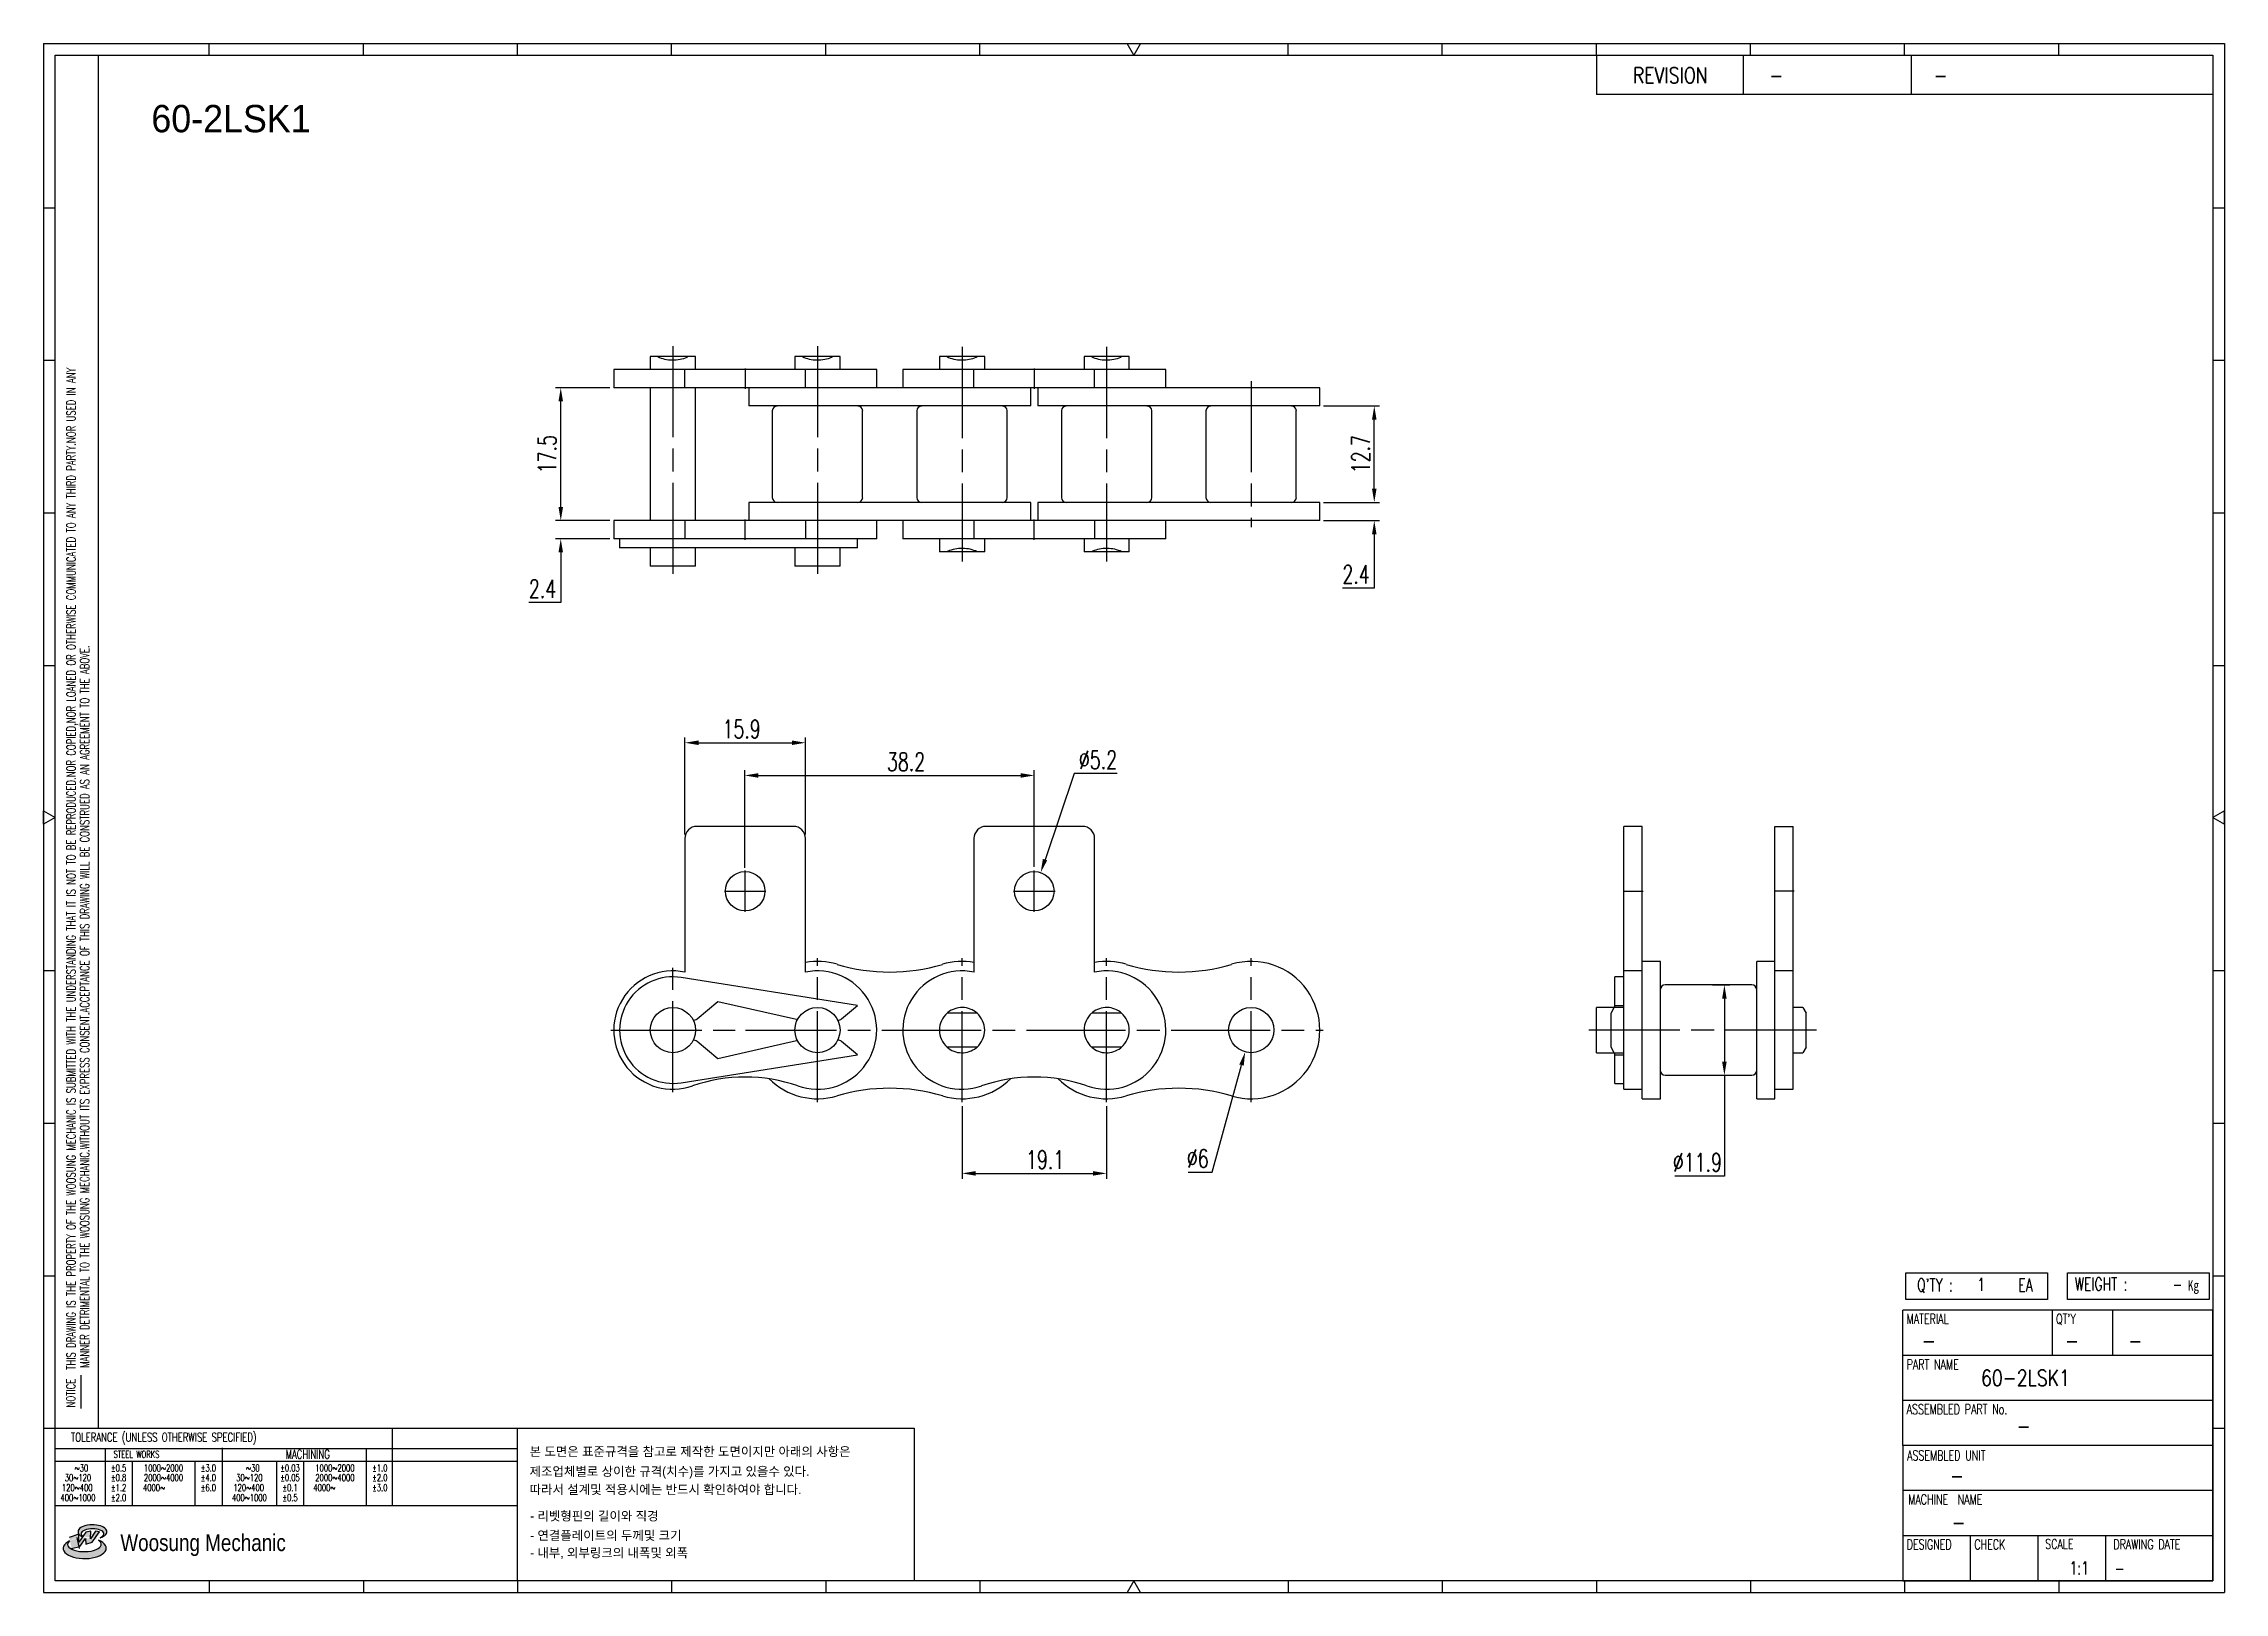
# Model space of a CAD drawing. Header units: millimetres. Extents: x 849 to 1136, y 59 to 263.
import ezdxf
from ezdxf.enums import TextEntityAlignment as Align

# ---------------------------------------------------------------- set-up
doc = ezdxf.new("R2010")
doc.units = ezdxf.units.MM
doc.linetypes.add('AM_ISO08W050', pattern=[18, 12, -1.5, 3, -1.5])
doc.layers.get('Defpoints').update_dxf_attribs({"color": 80})
doc.layers.add('CL1', color=140, linetype='AM_ISO08W050', lineweight=25)
for name, color, linetype in [('S-DIM', 7, 'Continuous'), ('TITLE', 7, 'Continuous'), ('도면레이아웃', 7, 'Continuous')]:
    doc.layers.add(name, color=color, linetype=linetype)
doc.styles.add('HAN', font='ROMANS.shx', dxfattribs={"width": 0.7, "bigfont": 'whgtxt.shx'})
doc.styles.add('HKD_ST2', font='romans.shx', dxfattribs={"width": 0.7, "height": 4, "bigfont": '@extfont2.shx'})
doc.styles.add('HSG', font='SIMPLEX.shx', dxfattribs={"width": 0.7, "bigfont": 'HSG.shx'})
doc.styles.add('MtXpl_', font='Gulim.ttf')
doc.styles.add('SLDTEXTSTYLE4', font='arial.ttf', dxfattribs={"width": 0.8})
doc.dimstyles.new('AP1', dxfattribs={"dimtxt": 2.4, "dimasz": 1.8, "dimexe": 0.7, "dimexo": 0.5, "dimgap": 0.6, "dimtad": 1, "dimtoh": 1, "dimdec": 1, "dimrnd": 0.01, "dimzin": 9, "dimdsep": 46, "dimtxsty": 'HSG', "dimcen": 0, "dimclrd": 251, "dimclre": 251, "dimclrt": 60, "dimazin": 2, "dimtp": 1, "dimtm": 1, "dimtfac": 0.5, "dimtdec": 1, "dimtofl": 0, "dimtmove": 0, "dimatfit": 3, "dimfxl": 0, "dimtvp": 1, "dimtolj": 2, "dimlwd": -1, "dimlwe": -1, "dimarcsym": 0})

# ---------------------------------------------------------------- blocks, each defined once
blk = doc.blocks.new('MAST')
at = {"layer": '도면레이아웃'}
h = blk.add_hatch(color=10, dxfattribs=at)
h.paths.add_polyline_path([(1.544, 35.177), (1.554, 34.966), (1.779, 35.034), (2.054, 35.422), (1.908, 35.446), (1.728, 35.167), (1.741, 35.439), (1.547, 35.405), (1.292, 35.041), (1.295, 35.33), (0.943, 35.208), (1.03, 34.8), (1.336, 34.885)])
edge = h.paths.add_edge_path()
edge.add_ellipse((1.795, 35.421), major_axis=(-0.53, 0), ratio=0.487785, start_angle=122.36065, end_angle=403.39574)
edge.add_line((1.411, 35.244), (1.419, 35.261))
edge.add_ellipse((1.798, 35.344), major_axis=(-0.423, 0), ratio=0.444396, start_angle=131.58977, end_angle=386.19408, ccw=False)
edge = h.paths.add_edge_path()
edge.add_ellipse((1.512, 34.815), major_axis=(-0.793, 0), ratio=0.480113, start_angle=314.67633, end_angle=590.85213)
edge.add_ellipse((1.501, 34.958), major_axis=(-0.62, 0), ratio=0.43311, start_angle=331.7024, end_angle=574.42495, ccw=False)
at = {"color": 140}
for p, q in [((0, 90.118), (80.15, 90.118)), ((0, 90.118), (0, 33.191)), ((80.15, 90.118), (80.15, 33.191)), ((57.068, 89.693), (57.068, 88.246)), ((62.47, 89.693), (62.47, 88.246)), ((68.635, 89.693), (68.635, 88.246)), ((79.725, 88.246), (57.068, 88.246)), ((68.449, 43.961), (68.449, 44.936)), ((68.449, 44.936), (73.654, 44.936)), ((73.654, 44.936), (73.654, 43.961)), ((74.39, 43.961), (74.39, 44.936)), ((74.39, 44.936), (79.595, 44.936)), ((79.595, 44.936), (79.595, 43.961)), ((68.336, 38.59), (68.336, 43.563)), ((79.725, 43.563), (68.336, 43.563)), ((73.654, 43.961), (68.449, 43.961)), ((73.827, 43.563), (73.827, 41.905)), ((79.595, 43.961), (74.39, 43.961)), ((76.037, 43.563), (76.037, 41.905)), ((79.725, 38.59), (79.725, 43.563)), ((79.725, 41.905), (68.336, 41.905)), ((79.725, 40.248), (68.336, 40.248)), ((68.336, 38.59), (68.336, 33.616)), ((79.725, 38.59), (68.336, 38.59)), ((79.725, 33.616), (79.725, 38.59)), ((79.725, 36.932), (68.336, 36.932)), ((79.725, 35.274), (68.336, 35.274)), ((70.822, 33.616), (70.822, 35.274)), ((73.309, 33.616), (73.309, 35.274)), ((75.796, 33.616), (75.796, 35.274)), ((0, 33.191), (80.15, 33.191)), ((68.336, 33.616), (79.725, 33.616))]:
    blk.add_line(p, q, dxfattribs=at)
for p, q in [((6.089, 89.693), (6.089, 90.118)), ((11.753, 89.693), (11.753, 90.118)), ((17.418, 89.693), (17.418, 90.118)), ((23.082, 89.693), (23.082, 90.118)), ((28.746, 89.693), (28.746, 90.118)), ((34.411, 89.693), (34.411, 90.118)), ((45.739, 89.693), (45.739, 90.118)), ((51.404, 89.693), (51.404, 90.118)), ((57.068, 89.693), (57.068, 90.118)), ((62.732, 89.693), (62.732, 90.118)), ((68.397, 89.693), (68.397, 90.118)), ((74.061, 89.693), (74.061, 90.118)), ((0, 84.085), (0.425, 84.085)), ((79.725, 84.085), (80.15, 84.085)), ((0, 78.478), (0.425, 78.478)), ((79.725, 78.478), (80.15, 78.478)), ((0, 72.87), (0.425, 72.87)), ((79.725, 72.87), (80.15, 72.87)), ((0, 67.262), (0.425, 67.262)), ((79.725, 67.262), (80.15, 67.262)), ((0, 56.047), (0.425, 56.047)), ((79.725, 56.047), (80.15, 56.047)), ((0, 50.439), (0.425, 50.439)), ((79.725, 50.439), (80.15, 50.439)), ((0, 44.832), (0.425, 44.832)), ((79.725, 44.832), (80.15, 44.832)), ((1.377, 39.947), (1.377, 41.174)), ((0, 39.224), (0.425, 39.224)), ((79.725, 39.224), (80.15, 39.224)), ((6.089, 33.616), (6.089, 33.191)), ((11.753, 33.616), (11.753, 33.191)), ((17.418, 33.616), (17.418, 33.191)), ((23.082, 33.616), (23.082, 33.191)), ((28.746, 33.616), (28.746, 33.191)), ((34.411, 33.616), (34.411, 33.191)), ((45.739, 33.616), (45.739, 33.191)), ((51.404, 33.616), (51.404, 33.191)), ((57.068, 33.616), (57.068, 33.191)), ((62.732, 33.616), (62.732, 33.191)), ((68.397, 33.616), (68.397, 33.191)), ((74.061, 33.616), (74.061, 33.191))]:
    blk.add_line(p, q)
at = {"color": 2}
for p, q in [((2.017, 39.224), (2.017, 89.693)), ((0.425, 39.224), (17.418, 39.224)), ((0.425, 38.487), (17.418, 38.487)), ((2.257, 38.487), (2.257, 36.382)), ((6.557, 38.5), (6.557, 36.382)), ((11.857, 38.487), (11.857, 36.382)), ((12.816, 39.224), (12.816, 36.382)), ((17.418, 33.616), (17.418, 39.224)), ((0.425, 38.012), (17.418, 38.012)), ((3.257, 38.012), (3.257, 36.382)), ((5.557, 38.012), (5.557, 36.382)), ((8.557, 38.012), (8.557, 36.382)), ((9.557, 38.026), (9.557, 36.382)), ((0.425, 36.382), (17.418, 36.382))]:
    blk.add_line(p, q, dxfattribs=at)
for points in [[(40.075, 89.693), (39.83, 90.118), (40.32, 90.118)], [(0.425, 61.679), (0, 61.433), (0, 61.924)], [(79.725, 61.679), (80.15, 61.433), (80.15, 61.924)], [(40.075, 33.616), (39.83, 33.191), (40.32, 33.191)]]:
    blk.add_lwpolyline(points, close=True)
at = {"color": 140}
blk.add_lwpolyline([(0.425, 89.693), (79.725, 89.693), (79.725, 33.616), (0.425, 33.616)], close=True, dxfattribs=at)
at = {"layer": '도면레이아웃'}
for p, q in [((1.295, 35.33), (0.943, 35.208)), ((1.547, 35.405), (1.292, 35.041)), ((1.292, 35.041), (1.295, 35.33)), ((1.741, 35.439), (1.547, 35.405)), ((1.908, 35.446), (1.728, 35.167)), ((1.728, 35.167), (1.741, 35.439)), ((1.779, 35.034), (2.054, 35.422)), ((2.054, 35.422), (1.908, 35.446)), ((1.03, 34.8), (1.336, 34.885)), ((1.224, 35.208), (1.311, 34.8)), ((1.224, 35.208), (1.224, 35.208)), ((1.336, 34.885), (1.544, 35.177)), ((1.419, 35.261), (1.411, 35.244)), ((1.544, 35.177), (1.554, 34.966)), ((1.554, 34.966), (1.779, 35.034))]:
    blk.add_line(p, q, dxfattribs=at)
for centre, major_axis, ratio, start_param, end_param in [((1.795, 35.421), (-0.53, 0), 0.487785, 2.135596, 7.040584), ((1.798, 35.344), (-0.423, 0), 0.444396, 2.296675, 6.740358), ((1.512, 34.815), (-0.793, 0), 0.480113, 5.492138, 10.312315), ((1.501, 34.958), (-0.62, 0), 0.43311, 5.789299, 10.025607)]:
    blk.add_ellipse(centre, major_axis=major_axis, ratio=ratio, start_param=start_param, end_param=end_param, dxfattribs=at)
for s, height, style, width, p in [('REVISION', 0.5806, 'HAN', 0.8, (58.415, 88.664)), ('-', 0.581, 'HAN', 0.8, (63.426, 88.664)), ('-', 0.581, 'HAN', 0.8, (69.468, 88.664)), ("Q'TY : ", 0.4746, 'HKD_ST2', 0.7, (68.857, 44.253)), ('1', 0.475, 'HKD_ST2', 0.7, (71.071, 44.275)), ('EA', 0.4746, 'HKD_ST2', 0.7, (72.578, 44.253)), ('WEIGHT : ', 0.4746, 'HKD_ST2', 0.7, (74.65, 44.286)), ('-', 0.581, 'HAN', 0.8, (69.029, 42.157)), ('-', 0.581, 'HAN', 0.8, (74.289, 42.157)), ('-', 0.581, 'HAN', 0.8, (76.623, 42.157)), ('-', 0.581, 'HAN', 0.8, (72.515, 39.013)), ('-', 0.581, 'HAN', 0.8, (70.067, 37.189)), ('-', 0.581, 'HAN', 0.8, (70.126, 35.48)), ('1:1', 0.4746, 'HKD_ST2', 0.7, (74.458, 33.848)), ('-', 0.475, 'HKD_ST2', 0.7, (76.112, 33.837))]:
    blk.add_text(s, height=height, dxfattribs=dict(style=style, width=width)).set_placement(p)
at = {"color": 6, "style": 'HKD_ST2', "width": 0.7}
for s, p in [(' THIS DRAWING IS THE PROPERTY OF THE WOOSUNG MECHANIC IS SUBMITTED WITH THE UNDERSTANDING THAT IT IS NOT TO BE REPRODUCED.NOR COPIED,NOR LOANED OR OTHERWISE COMMUNICATED TO ANY THIRD PARTY.NOR USED IN ANY', (1.173, 41.217)), ('MANNER DETRIMENTAL TO THE WOOSUNG MECHANIC.WITHOUT ITS EXPRESS CONSENT.ACCEPTANCE OF THIS DRAWING WILL BE CONSTRUED AS AN AGREEMENT TO THE ABOVE.', (1.672, 41.447))]:
    blk.add_text(s, height=0.326266, rotation=90, dxfattribs=at).set_placement(p)
at = {"style": 'HKD_ST2', "width": 0.7}
blk.add_text('-', height=0.475, dxfattribs=at).set_placement((78.613, 44.286), align=Align.RIGHT)
at = {"color": 254, "style": 'HKD_ST2', "width": 0.7}
for s, height, p in [('MATERIAL', 0.3651, (68.474, 43.425)), ("QT'Y", 0.3651, (73.965, 43.425)), ('PART NAME', 0.3651, (68.474, 41.756)), ('ASSEMBLED PART No.', 0.36511, (68.474, 40.109)), ('ASSEMBLED UNIT', 0.36511, (68.49, 38.408)), ('MACHINE  NAME', 0.36511, (68.532, 36.794)), ('DESIGNED', 0.3651, (68.474, 35.136)), ('CHECK', 0.3651, (70.961, 35.136)), ('SCALE', 0.3651, (73.566, 35.153)), ('DRAWING DATE', 0.36511, (76.071, 35.141))]:
    blk.add_text(s, height=height, dxfattribs=at).set_placement(p, align=Align.TOP_LEFT)
at = {"style": 'HKD_ST2', "width": 0.7}
blk.add_text('NOTICE', height=0.3263, rotation=90, dxfattribs=at).set_placement((1.163, 39.988))
blk.add_text('TOLERANCE (UNLESS OTHERWISE SPECIFIED)', height=0.32627, dxfattribs=at).set_placement((4.417, 38.896), align=Align.MIDDLE_CENTER)
at = {"color": 4, "style": 'HKD_ST2', "width": 0.7}
for s, height, p in [('%%12630', 0.261, (1.389, 37.762)), ('1000%%1262000', 0.26101, (4.407, 37.762)), ('%%12630', 0.261, (7.689, 37.762)), ('1000%%1262000', 0.26101, (10.707, 37.762)), ('120%%126400', 0.26101, (1.237, 37.045)), ('30%%126120', 0.261, (1.263, 37.411)), ('4000%%126', 0.261, (4.061, 37.045)), ('2000%%1264000', 0.26101, (4.407, 37.411)), ('120%%126400', 0.26101, (7.537, 37.045)), ('30%%126120', 0.261, (7.563, 37.411)), ('4000%%126', 0.261, (10.321, 37.045)), ('2000%%1264000', 0.26101, (10.707, 37.411)), ('400%%1261000', 0.26101, (1.263, 36.67)), ('400%%1261000', 0.26101, (7.563, 36.67))]:
    blk.add_text(s, height=height, dxfattribs=at).set_placement(p, align=Align.MIDDLE_CENTER)
for s, height, p in [('%%P0.5', 0.261, (2.757, 37.762)), ('STEEL WORKS', 0.26101, (3.416, 38.268)), ('%%P3.0', 0.261, (6.057, 37.762)), ('%%P0.03', 0.261, (9.057, 37.762)), ('MACHINING', 0.3263, (9.707, 38.27)), ('%%P1.0', 0.261, (12.357, 37.762)), ('%%P0.8', 0.261, (2.757, 37.411)), ('%%P1.2', 0.261, (2.757, 37.045)), ('%%P4.0', 0.261, (6.057, 37.411)), ('%%P6.0', 0.261, (6.057, 37.045)), ('%%P0.05', 0.261, (9.057, 37.411)), ('%%P0.1', 0.261, (9.057, 37.045)), ('%%P2.0', 0.261, (12.357, 37.411)), ('%%P3.0', 0.261, (12.357, 37.045)), ('%%P2.0', 0.261, (2.757, 36.67)), ('%%P0.5', 0.261, (9.057, 36.67))]:
    blk.add_text(s, height=height, dxfattribs=at).set_placement(p, align=Align.MIDDLE)
at = {"color": 1, "style": 'SLDTEXTSTYLE4', "width": 0.8}
blk.add_text('Woosung Mechanic', height=0.61957, dxfattribs=at).set_placement((2.822, 34.711))
at = {"layer": 'TITLE', "width": 0.8}
blk.add_text('Kg', height=0.3789, dxfattribs=at).set_placement((78.807, 44.286))
blk = doc.blocks.new('*D2')
at = {"layer": 'Defpoints', "color": 0, "transparency": 16777216}
for p in [(1016.93, 202.41), (1024.1, 202.41), (1016.93, 200.01)]:
    blk.add_point(p, dxfattribs=at)
at = {"layer": 'S-DIM', "color": 251, "linetype": 'ByBlock', "transparency": 16777216}
for p, q in [((1024.1, 204.21), (1024.1, 206.01)), ((1017.43, 202.41), (1024.8, 202.41)), ((1017.43, 200.01), (1024.8, 200.01)), ((1024.1, 198.21), (1024.1, 191.12)), ((1024.1, 191.12), (1019.9, 191.12))]:
    blk.add_line(p, q, dxfattribs=at)
at = {"layer": 'S-DIM', "color": 251, "transparency": 16777216}
for points in [[(1023.8, 204.21), (1024.4, 204.21), (1024.1, 202.41)], [(1023.8, 198.21), (1024.4, 198.21), (1024.1, 200.01)]]:
    blk.add_solid(points, dxfattribs=at)
at = {"layer": 'S-DIM', "color": 60, "transparency": 16777216, "insert": (1021.7, 192.92), "char_height": 2.4, "attachment_point": 5, "style": 'HSG'}
blk.add_mtext('\\A2;2.4', dxfattribs=at)
blk = doc.blocks.new('*D3')
at = {"layer": 'Defpoints', "color": 0, "transparency": 16777216}
for p in [(1016.93, 215.11), (1024.1, 215.11), (1016.93, 202.41)]:
    blk.add_point(p, dxfattribs=at)
at = {"layer": 'S-DIM', "color": 251, "linetype": 'ByBlock', "transparency": 16777216}
for p, q in [((1017.43, 215.11), (1024.8, 215.11)), ((1024.1, 204.21), (1024.1, 213.31)), ((1017.43, 202.41), (1024.8, 202.41))]:
    blk.add_line(p, q, dxfattribs=at)
at = {"layer": 'S-DIM', "color": 251, "transparency": 16777216}
for points in [[(1023.8, 213.31), (1024.4, 213.31), (1024.1, 215.11)], [(1023.8, 204.21), (1024.4, 204.21), (1024.1, 202.41)]]:
    blk.add_solid(points, dxfattribs=at)
at = {"layer": 'S-DIM', "color": 60, "transparency": 16777216, "insert": (1022.3, 208.76), "char_height": 2.4, "attachment_point": 5, "rotation": 90, "style": 'HSG'}
blk.add_mtext('\\A2;12.7', dxfattribs=at)
blk = doc.blocks.new('*D4')
at = {"layer": 'Defpoints', "color": 0, "transparency": 16777216}
for p in [(916.9, 200.01), (923.88, 200.01), (923.88, 197.61)]:
    blk.add_point(p, dxfattribs=at)
at = {"layer": 'S-DIM', "color": 251, "linetype": 'ByBlock', "transparency": 16777216}
for p, q in [((916.9, 201.81), (916.9, 203.61)), ((923.38, 200.01), (916.2, 200.01)), ((923.38, 197.61), (916.2, 197.61)), ((916.9, 195.81), (916.9, 189.22)), ((916.9, 189.22), (912.7, 189.22))]:
    blk.add_line(p, q, dxfattribs=at)
at = {"layer": 'S-DIM', "color": 251, "transparency": 16777216}
for points in [[(916.6, 201.81), (917.2, 201.81), (916.9, 200.01)], [(916.6, 195.81), (917.2, 195.81), (916.9, 197.61)]]:
    blk.add_solid(points, dxfattribs=at)
at = {"layer": 'S-DIM', "color": 60, "transparency": 16777216, "insert": (914.5, 191.02), "char_height": 2.4, "attachment_point": 5, "style": 'HSG'}
blk.add_mtext('\\A2;2.4', dxfattribs=at)
blk = doc.blocks.new('*D5')
at = {"layer": 'Defpoints', "color": 0, "transparency": 16777216}
for p in [(916.9, 217.51), (923.88, 217.51), (923.88, 200.01)]:
    blk.add_point(p, dxfattribs=at)
at = {"layer": 'S-DIM', "color": 251, "linetype": 'ByBlock', "transparency": 16777216}
for p, q in [((923.38, 217.51), (916.2, 217.51)), ((916.9, 201.81), (916.9, 215.71)), ((923.38, 200.01), (916.2, 200.01))]:
    blk.add_line(p, q, dxfattribs=at)
at = {"layer": 'S-DIM', "color": 251, "transparency": 16777216}
for points in [[(916.6, 215.71), (917.2, 215.71), (916.9, 217.51)], [(916.6, 201.81), (917.2, 201.81), (916.9, 200.01)]]:
    blk.add_solid(points, dxfattribs=at)
at = {"layer": 'S-DIM', "color": 60, "transparency": 16777216, "insert": (915.1, 208.76), "char_height": 2.4, "attachment_point": 5, "rotation": 90, "style": 'HSG'}
blk.add_mtext('\\A2;17.5', dxfattribs=at)
blk = doc.blocks.new('*D6')
at = {"layer": 'Defpoints', "color": 0, "transparency": 16777216}
for p in [(949.15, 170.73), (933.25, 158.12), (949.15, 158.12)]:
    blk.add_point(p, dxfattribs=at)
at = {"layer": 'S-DIM', "color": 251, "linetype": 'ByBlock', "transparency": 16777216}
for p, q in [((933.25, 158.62), (933.25, 171.43)), ((935.05, 170.73), (947.35, 170.73)), ((949.15, 158.62), (949.15, 171.43))]:
    blk.add_line(p, q, dxfattribs=at)
at = {"layer": 'S-DIM', "color": 251, "transparency": 16777216}
for points in [[(935.05, 171.03), (935.05, 170.43), (933.25, 170.73)], [(947.35, 171.03), (947.35, 170.43), (949.15, 170.73)]]:
    blk.add_solid(points, dxfattribs=at)
at = {"layer": 'S-DIM', "color": 60, "transparency": 16777216, "insert": (940.73, 172.53), "char_height": 2.4, "attachment_point": 5, "style": 'HSG'}
blk.add_mtext('\\A2;15.9', dxfattribs=at)
blk = doc.blocks.new('*D7')
at = {"layer": 'Defpoints', "color": 0, "transparency": 16777216}
for p in [(979.3, 166.42), (941.14, 153.75), (979.3, 153.89)]:
    blk.add_point(p, dxfattribs=at)
at = {"layer": 'S-DIM', "color": 251, "linetype": 'ByBlock', "transparency": 16777216}
for p, q in [((941.14, 154.25), (941.14, 167.12)), ((979.3, 154.39), (979.3, 167.12)), ((942.94, 166.42), (977.5, 166.42))]:
    blk.add_line(p, q, dxfattribs=at)
at = {"layer": 'S-DIM', "color": 251, "transparency": 16777216}
for points in [[(942.94, 166.72), (942.94, 166.12), (941.14, 166.42)], [(977.5, 166.72), (977.5, 166.12), (979.3, 166.42)]]:
    blk.add_solid(points, dxfattribs=at)
at = {"layer": 'S-DIM', "color": 60, "transparency": 16777216, "insert": (962.4, 168.22), "char_height": 2.4, "attachment_point": 5, "style": 'HSG'}
blk.add_mtext('\\A2;38.2', dxfattribs=at)
blk = doc.blocks.new('*D8')
at = {"layer": 'Defpoints', "color": 0, "transparency": 16777216}
for p in [(980.14, 153.62), (978.47, 148.69)]:
    blk.add_point(p, dxfattribs=at)
at = {"layer": 'S-DIM', "color": 251, "linetype": 'ByBlock', "transparency": 16777216}
for p, q in [((984.57, 166.68), (980.72, 155.32)), ((990.21, 166.68), (984.57, 166.68))]:
    blk.add_line(p, q, dxfattribs=at)
at = {"layer": 'S-DIM', "color": 251, "transparency": 16777216}
blk.add_solid([(980.43, 155.42), (981, 155.23), (980.14, 153.62)], dxfattribs=at)
at = {"layer": 'S-DIM', "color": 60, "transparency": 16777216, "insert": (987.69, 168.48), "char_height": 2.4, "attachment_point": 5, "style": 'HSG'}
blk.add_mtext('\\A2;∅5.2', dxfattribs=at)
blk = doc.blocks.new('*D9')
at = {"layer": 'Defpoints', "color": 0, "transparency": 16777216}
for p in [(969.78, 123.35), (988.83, 123.35), (988.83, 113.98)]:
    blk.add_point(p, dxfattribs=at)
at = {"layer": 'S-DIM', "color": 251, "linetype": 'ByBlock', "transparency": 16777216}
for p, q in [((969.78, 122.85), (969.78, 113.28)), ((988.83, 122.85), (988.83, 113.28)), ((971.58, 113.98), (987.03, 113.98))]:
    blk.add_line(p, q, dxfattribs=at)
at = {"layer": 'S-DIM', "color": 251, "transparency": 16777216}
for points in [[(971.58, 114.28), (971.58, 113.68), (969.78, 113.98)], [(987.03, 114.28), (987.03, 113.68), (988.83, 113.98)]]:
    blk.add_solid(points, dxfattribs=at)
at = {"layer": 'S-DIM', "color": 60, "transparency": 16777216, "insert": (980.73, 115.78), "char_height": 2.4, "attachment_point": 5, "style": 'HSG'}
blk.add_mtext('\\A2;19.1', dxfattribs=at)
blk = doc.blocks.new('*D10')
at = {"layer": 'Defpoints', "color": 0, "transparency": 16777216}
for p in [(1008.67, 135.73), (1007.09, 129.98)]:
    blk.add_point(p, dxfattribs=at)
at = {"layer": 'S-DIM', "color": 251, "linetype": 'ByBlock', "transparency": 16777216}
for p, q in [((1002.72, 114.14), (1006.61, 128.25)), ((999.56, 114.14), (1002.72, 114.14))]:
    blk.add_line(p, q, dxfattribs=at)
at = {"layer": 'S-DIM', "color": 251, "transparency": 16777216}
blk.add_solid([(1006.32, 128.33), (1006.9, 128.17), (1007.09, 129.98)], dxfattribs=at)
at = {"layer": 'S-DIM', "color": 60, "transparency": 16777216, "insert": (1000.84, 115.94), "char_height": 2.4, "attachment_point": 5, "style": 'HSG'}
blk.add_mtext('\\A2;∅6', dxfattribs=at)
blk = doc.blocks.new('*D11')
at = {"layer": 'Defpoints', "color": 0, "transparency": 16777216}
for p in [(1068.15, 138.81), (1068.15, 126.9), (1070.24, 126.9)]:
    blk.add_point(p, dxfattribs=at)
at = {"layer": 'S-DIM', "color": 251, "linetype": 'ByBlock', "transparency": 16777216}
for p, q in [((1068.65, 138.81), (1070.94, 138.81)), ((1070.24, 137.01), (1070.24, 128.7)), ((1068.65, 126.9), (1070.94, 126.9)), ((1070.24, 126.9), (1070.24, 113.63)), ((1070.24, 113.63), (1063.72, 113.63))]:
    blk.add_line(p, q, dxfattribs=at)
at = {"layer": 'S-DIM', "color": 251, "transparency": 16777216}
for points in [[(1069.94, 137.01), (1070.54, 137.01), (1070.24, 138.81)], [(1069.94, 128.7), (1070.54, 128.7), (1070.24, 126.9)]]:
    blk.add_solid(points, dxfattribs=at)
at = {"layer": 'S-DIM', "color": 60, "transparency": 16777216, "insert": (1066.68, 115.43), "char_height": 2.4, "attachment_point": 5, "style": 'HSG'}
blk.add_mtext('\\A2;%%c11.9', dxfattribs=at)

msp = doc.modelspace()

# ---------------------------------------------------------------- linework, layer by layer
for p, q in [((928.7, 221.61), (928.7, 219.91)), ((934.66, 221.61), (928.7, 221.61)), ((929.71, 221.61), (929.91, 221.51)), ((929.91, 221.51), (930.13, 221.43)), ((930.13, 221.43), (930.35, 221.36)), ((930.35, 221.36), (930.59, 221.29)), ((930.59, 221.29), (930.84, 221.25)), ((932.63, 221.27), (932.87, 221.32)), ((932.87, 221.32), (933.11, 221.39)), ((933.11, 221.39), (933.33, 221.46)), ((933.33, 221.46), (933.54, 221.55)), ((933.54, 221.55), (933.65, 221.61)), ((934.66, 219.91), (934.66, 221.61)), ((953.71, 221.61), (947.75, 221.61)), ((947.75, 221.61), (947.75, 219.91)), ((948.76, 221.61), (948.96, 221.51)), ((948.96, 221.51), (949.18, 221.43)), ((949.18, 221.43), (949.4, 221.36)), ((949.4, 221.36), (949.64, 221.29)), ((949.64, 221.29), (949.89, 221.25)), ((951.68, 221.27), (951.92, 221.32)), ((951.92, 221.32), (952.16, 221.39)), ((952.16, 221.39), (952.38, 221.46)), ((952.38, 221.46), (952.59, 221.55)), ((952.59, 221.55), (952.7, 221.61)), ((953.71, 219.91), (953.71, 221.61)), ((972.76, 221.61), (966.8, 221.61)), ((966.8, 221.61), (966.8, 219.91)), ((967.81, 221.61), (968.01, 221.51)), ((968.01, 221.51), (968.23, 221.43)), ((968.23, 221.43), (968.45, 221.36)), ((968.45, 221.36), (968.69, 221.29)), ((968.69, 221.29), (968.94, 221.25)), ((970.73, 221.27), (970.97, 221.32)), ((970.97, 221.32), (971.21, 221.39)), ((971.21, 221.39), (971.43, 221.46)), ((971.43, 221.46), (971.64, 221.55)), ((971.64, 221.55), (971.75, 221.61)), ((972.76, 219.91), (972.76, 221.61)), ((991.81, 221.61), (985.85, 221.61)), ((985.85, 221.61), (985.85, 219.91)), ((986.86, 221.61), (987.06, 221.51)), ((987.06, 221.51), (987.28, 221.43)), ((987.28, 221.43), (987.5, 221.36)), ((987.5, 221.36), (987.74, 221.29)), ((987.74, 221.29), (987.99, 221.25)), ((989.78, 221.27), (990.02, 221.32)), ((990.02, 221.32), (990.26, 221.39)), ((990.26, 221.39), (990.48, 221.46)), ((990.48, 221.46), (990.69, 221.55)), ((990.69, 221.55), (990.8, 221.61)), ((991.81, 219.91), (991.81, 221.61)), ((958.53, 219.91), (923.88, 219.91)), ((923.88, 219.91), (923.88, 217.51)), ((930.84, 221.25), (931.09, 221.21)), ((931.09, 221.21), (931.35, 221.19)), ((931.35, 221.19), (931.61, 221.18)), ((931.61, 221.18), (931.87, 221.18)), ((931.87, 221.18), (932.12, 221.2)), ((932.12, 221.2), (932.38, 221.22)), ((932.38, 221.22), (932.63, 221.27)), ((933.25, 217.51), (933.25, 219.91)), ((949.15, 217.51), (949.15, 219.91)), ((949.89, 221.25), (950.14, 221.21)), ((950.14, 221.21), (950.4, 221.19)), ((950.4, 221.19), (950.66, 221.18)), ((950.66, 221.18), (950.92, 221.18)), ((950.92, 221.18), (951.17, 221.2)), ((951.17, 221.2), (951.43, 221.22)), ((951.43, 221.22), (951.68, 221.27)), ((958.53, 217.51), (958.53, 219.91)), ((996.63, 219.91), (961.98, 219.91)), ((961.98, 219.91), (961.98, 217.51)), ((968.94, 221.25), (969.19, 221.21)), ((969.19, 221.21), (969.45, 221.19)), ((969.45, 221.19), (969.71, 221.18)), ((969.71, 221.18), (969.97, 221.18)), ((969.97, 221.18), (970.22, 221.2)), ((970.22, 221.2), (970.48, 221.22)), ((970.48, 221.22), (970.73, 221.27)), ((971.35, 217.51), (971.35, 219.91)), ((987.25, 217.51), (987.25, 219.91)), ((987.99, 221.25), (988.24, 221.21)), ((988.24, 221.21), (988.5, 221.19)), ((988.5, 221.19), (988.76, 221.18)), ((988.76, 221.18), (989.02, 221.18)), ((989.02, 221.18), (989.27, 221.2)), ((989.27, 221.2), (989.53, 221.22)), ((989.53, 221.22), (989.78, 221.27)), ((996.63, 217.51), (996.63, 219.91)), ((949.15, 217.51), (923.88, 217.51)), ((928.7, 217.51), (928.7, 200.01)), ((934.66, 200.01), (934.66, 217.51)), ((941.68, 217.51), (941.68, 215.11)), ((971.35, 217.51), (949.15, 217.51)), ((987.25, 217.51), (971.35, 217.51)), ((978.83, 215.11), (978.83, 217.51)), ((979.78, 217.51), (979.78, 215.11)), ((1016.93, 217.51), (987.25, 217.51)), ((1016.93, 215.11), (1016.93, 217.51)), ((978.83, 215.11), (941.68, 215.11)), ((944.77, 214.47), (944.77, 203.04)), ((956.68, 203.04), (956.68, 214.47)), ((963.82, 214.47), (963.82, 203.04)), ((975.73, 203.04), (975.73, 214.47)), ((1016.93, 215.11), (979.78, 215.11)), ((982.87, 214.47), (982.87, 203.04)), ((994.78, 203.04), (994.78, 214.47)), ((1001.92, 214.47), (1001.92, 203.04)), ((1013.83, 203.04), (1013.83, 214.47)), ((978.83, 202.41), (941.68, 202.41)), ((941.68, 202.41), (941.68, 200.01)), ((978.83, 200.01), (978.83, 202.41)), ((1016.93, 202.41), (979.78, 202.41)), ((979.78, 202.41), (979.78, 200.01)), ((1016.93, 200.01), (1016.93, 202.41)), ((949.15, 200.01), (923.88, 200.01)), ((923.88, 200.01), (923.88, 197.61)), ((933.25, 200.01), (933.25, 197.61)), ((971.35, 200.01), (949.15, 200.01)), ((949.15, 200.01), (949.15, 197.61)), ((958.53, 197.61), (958.53, 200.01)), ((961.98, 200.01), (961.98, 197.61)), ((987.25, 200.01), (971.35, 200.01)), ((971.35, 200.01), (971.35, 197.61)), ((1016.93, 200.01), (987.25, 200.01)), ((987.25, 200.01), (987.25, 197.61)), ((996.63, 197.61), (996.63, 200.01)), ((958.53, 197.61), (923.88, 197.61)), ((924.66, 197.61), (924.66, 196.41)), ((956, 196.41), (924.66, 196.41)), ((928.7, 196.41), (928.7, 194.01)), ((934.66, 194.01), (934.66, 196.41)), ((947.75, 196.41), (947.75, 194.01)), ((953.71, 194.01), (953.71, 196.41)), ((956, 196.41), (956, 197.61)), ((996.63, 197.61), (961.98, 197.61)), ((966.8, 197.61), (966.8, 195.91)), ((972.76, 195.91), (966.8, 195.91)), ((967.92, 195.96), (967.81, 195.91)), ((968.13, 196.05), (967.92, 195.96)), ((968.35, 196.13), (968.13, 196.05)), ((968.59, 196.19), (968.35, 196.13)), ((968.83, 196.25), (968.59, 196.19)), ((969.08, 196.29), (968.83, 196.25)), ((969.33, 196.32), (969.08, 196.29)), ((969.59, 196.33), (969.33, 196.32)), ((969.85, 196.34), (969.59, 196.33)), ((970.11, 196.33), (969.85, 196.34)), ((970.37, 196.3), (970.11, 196.33)), ((970.62, 196.27), (970.37, 196.3)), ((970.87, 196.22), (970.62, 196.27)), ((971.1, 196.16), (970.87, 196.22)), ((971.33, 196.08), (971.1, 196.16)), ((971.55, 196), (971.33, 196.08)), ((971.75, 195.91), (971.55, 196)), ((972.76, 195.91), (972.76, 197.61)), ((985.85, 197.61), (985.85, 195.91)), ((991.81, 195.91), (985.85, 195.91)), ((986.97, 195.96), (986.86, 195.91)), ((987.18, 196.05), (986.97, 195.96)), ((987.4, 196.13), (987.18, 196.05)), ((987.64, 196.19), (987.4, 196.13)), ((987.88, 196.25), (987.64, 196.19)), ((988.13, 196.29), (987.88, 196.25)), ((988.38, 196.32), (988.13, 196.29)), ((988.64, 196.33), (988.38, 196.32)), ((988.9, 196.34), (988.64, 196.33)), ((989.16, 196.33), (988.9, 196.34)), ((989.42, 196.3), (989.16, 196.33)), ((989.67, 196.27), (989.42, 196.3)), ((989.92, 196.22), (989.67, 196.27)), ((990.15, 196.16), (989.92, 196.22)), ((990.38, 196.08), (990.15, 196.16)), ((990.6, 196), (990.38, 196.08)), ((990.8, 195.91), (990.6, 196)), ((991.81, 195.91), (991.81, 197.61)), ((934.66, 194.01), (928.7, 194.01)), ((953.71, 194.01), (947.75, 194.01)), ((933.25, 158.12), (933.25, 140.49)), ((947.56, 159.71), (934.84, 159.71)), ((949.15, 140.49), (949.15, 158.12)), ((971.35, 158.12), (971.35, 140.49)), ((985.66, 159.71), (972.94, 159.71)), ((987.25, 140.49), (987.25, 158.12)), ((1059.4, 159.71), (1057, 159.71)), ((1057, 125.06), (1057, 159.71)), ((1059.4, 141.91), (1059.4, 159.71)), ((1076.9, 141.91), (1076.9, 159.71)), ((1076.9, 159.71), (1079.3, 159.71)), ((1079.3, 125.06), (1079.3, 159.71)), ((1061.8, 141.91), (1059.4, 141.91)), ((1059.4, 123.81), (1059.4, 141.91)), ((1061.8, 123.81), (1061.8, 141.91)), ((1076.9, 141.91), (1074.5, 141.91)), ((1074.5, 123.81), (1074.5, 141.91)), ((1076.9, 123.81), (1076.9, 141.91)), ((956, 136.11), (932.78, 139.79)), ((1057, 139.88), (1055.8, 139.88)), ((1055.8, 135.84), (1055.8, 139.88)), ((1059.4, 140.66), (1057, 140.66)), ((1073.86, 138.81), (1062.43, 138.81)), ((1079.3, 140.66), (1076.9, 140.66)), ((934.86, 134.35), (937.59, 136.64)), ((937.59, 136.64), (947.95, 134.28)), ((953.91, 134.35), (956, 136.11)), ((967.92, 135.18), (967.81, 135.09)), ((971.75, 135.09), (967.81, 135.09)), ((968.13, 135.34), (967.92, 135.18)), ((968.35, 135.47), (968.13, 135.34)), ((968.59, 135.59), (968.35, 135.47)), ((968.83, 135.68), (968.59, 135.59)), ((969.08, 135.75), (968.83, 135.68)), ((969.33, 135.8), (969.08, 135.75)), ((969.59, 135.83), (969.33, 135.8)), ((969.85, 135.83), (969.59, 135.83)), ((970.11, 135.82), (969.85, 135.83)), ((970.37, 135.78), (970.11, 135.82)), ((970.62, 135.71), (970.37, 135.78)), ((970.87, 135.63), (970.62, 135.71)), ((971.1, 135.52), (970.87, 135.63)), ((971.33, 135.4), (971.1, 135.52)), ((971.55, 135.25), (971.33, 135.4)), ((971.75, 135.09), (971.55, 135.25)), ((986.97, 135.18), (986.86, 135.09)), ((990.8, 135.09), (986.86, 135.09)), ((987.18, 135.34), (986.97, 135.18)), ((987.4, 135.47), (987.18, 135.34)), ((987.64, 135.59), (987.4, 135.47)), ((987.88, 135.68), (987.64, 135.59)), ((988.13, 135.75), (987.88, 135.68)), ((988.38, 135.8), (988.13, 135.75)), ((988.64, 135.83), (988.38, 135.8)), ((988.9, 135.83), (988.64, 135.83)), ((989.16, 135.82), (988.9, 135.83)), ((989.42, 135.78), (989.16, 135.82)), ((989.67, 135.71), (989.42, 135.78)), ((989.92, 135.63), (989.67, 135.71)), ((990.15, 135.52), (989.92, 135.63)), ((990.38, 135.4), (990.15, 135.52)), ((990.6, 135.25), (990.38, 135.4)), ((990.8, 135.09), (990.6, 135.25)), ((1053.4, 129.88), (1053.4, 135.84)), ((1055.73, 135.84), (1053.4, 135.84)), ((1055.3, 135.09), (1055.73, 135.84)), ((1055.3, 130.62), (1055.3, 135.09)), ((1057, 135.84), (1055.73, 135.84)), ((1055.8, 136.11), (1057, 136.11)), ((1080.57, 135.84), (1079.3, 135.84)), ((1080.57, 135.84), (1081, 135.09)), ((1081, 130.62), (1081, 135.09)), ((932.78, 125.92), (956, 129.6)), ((937.59, 129.07), (934.86, 131.36)), ((947.95, 131.43), (937.59, 129.07)), ((956, 129.6), (953.91, 131.36)), ((967.81, 130.62), (968.01, 130.46)), ((971.75, 130.62), (967.81, 130.62)), ((968.01, 130.46), (968.23, 130.31)), ((968.23, 130.31), (968.45, 130.19)), ((968.45, 130.19), (968.69, 130.08)), ((968.69, 130.08), (968.94, 130)), ((968.94, 130), (969.19, 129.93)), ((969.19, 129.93), (969.45, 129.89)), ((969.45, 129.89), (969.71, 129.88)), ((969.71, 129.88), (969.97, 129.88)), ((969.97, 129.88), (970.22, 129.91)), ((970.22, 129.91), (970.48, 129.96)), ((970.48, 129.96), (970.73, 130.03)), ((970.73, 130.03), (970.97, 130.12)), ((970.97, 130.12), (971.21, 130.24)), ((971.21, 130.24), (971.43, 130.37)), ((971.43, 130.37), (971.64, 130.53)), ((971.64, 130.53), (971.75, 130.62)), ((986.86, 130.62), (987.06, 130.46)), ((990.8, 130.62), (986.86, 130.62)), ((987.06, 130.46), (987.28, 130.31)), ((987.28, 130.31), (987.5, 130.19)), ((987.5, 130.19), (987.74, 130.08)), ((987.74, 130.08), (987.99, 130)), ((987.99, 130), (988.24, 129.93)), ((988.24, 129.93), (988.5, 129.89)), ((988.5, 129.89), (988.76, 129.88)), ((988.76, 129.88), (989.02, 129.88)), ((989.02, 129.88), (989.27, 129.91)), ((989.27, 129.91), (989.53, 129.96)), ((989.53, 129.96), (989.78, 130.03)), ((989.78, 130.03), (990.02, 130.12)), ((990.02, 130.12), (990.26, 130.24)), ((990.26, 130.24), (990.48, 130.37)), ((990.48, 130.37), (990.69, 130.53)), ((990.69, 130.53), (990.8, 130.62)), ((1053.4, 129.88), (1055.73, 129.88)), ((1055.73, 129.88), (1055.3, 130.62)), ((1055.73, 129.88), (1057, 129.88)), ((1055.8, 125.84), (1055.8, 129.88)), ((1055.8, 129.6), (1057, 129.6)), ((1079.3, 129.88), (1080.57, 129.88)), ((1081, 130.62), (1080.57, 129.88)), ((1062.43, 126.9), (1073.86, 126.9)), ((1055.8, 125.84), (1057, 125.84)), ((1057, 125.06), (1059.4, 125.06)), ((1059.4, 123.81), (1061.8, 123.81)), ((1074.5, 123.81), (1076.9, 123.81)), ((1076.9, 125.06), (1079.3, 125.06))]:
    msp.add_line(p, q)
at = {"color": 140}
msp.add_lwpolyline([(911.2, 80.39), (963.48, 80.39), (963.48, 60.28), (911.2, 60.28)], close=True, dxfattribs=at)
for centre, radius in [((941.2, 151.16), 2.6), ((979.3, 151.16), 2.6), ((931.68, 132.86), 2.98), ((950.73, 132.86), 2.98), ((1007.88, 132.86), 2.98)]:
    msp.add_circle(centre, radius)
for centre, radius, start, end in [((945.41, 214.47), 0.635, 90, 180), ((956.05, 214.47), 0.635, 360, 90), ((964.46, 214.47), 0.635, 90, 180), ((975.1, 214.47), 0.635, 0, 90), ((983.51, 214.47), 0.635, 90, 180), ((994.15, 214.47), 0.635, 360, 90), ((1002.56, 214.47), 0.635, 90, 180), ((1013.2, 214.47), 0.635, 0, 90), ((945.41, 203.04), 0.635, 180, 270), ((956.05, 203.04), 0.635, 270, 0), ((964.46, 203.04), 0.635, 180, 270), ((975.1, 203.04), 0.635, 270, 360), ((983.51, 203.04), 0.635, 180, 270), ((994.15, 203.04), 0.635, 270, 0), ((1002.56, 203.04), 0.635, 180, 270), ((1013.2, 203.04), 0.635, 270, 360), ((934.84, 158.12), 1.59, 90, 180), ((947.56, 158.12), 1.59, 360, 90), ((972.94, 158.12), 1.59, 90, 180), ((985.66, 158.12), 1.59, 360, 90), ((950.73, 132.86), 9.05, 73.423, 100.0224), ((960.25, 164.85), 24.34, 253.423, 286.577), ((969.78, 132.86), 9.05, 79.9776, 106.577), ((988.83, 132.86), 9.05, 73.423, 100.0224), ((998.35, 164.85), 24.34, 253.423, 286.577), ((1007.88, 132.86), 9.05, 253.423, 106.577), ((931.68, 132.86), 7.8, 78.3506, 289.3747), ((931.68, 132.86), 7.02, 81, 279), ((950.73, 132.86), 7.8, 250.6253, 101.6494), ((969.78, 132.86), 7.8, 78.3506, 289.3747), ((988.83, 132.86), 7.8, 250.6253, 101.6494), ((1062.43, 138.18), 0.635, 90, 180), ((1073.86, 138.18), 0.635, 0, 90), ((969.78, 132.86), 2.98, 131.4096, 228.5904), ((969.78, 132.86), 2.98, 311.4096, 48.5904), ((988.83, 132.86), 2.98, 131.4096, 228.5904), ((988.83, 132.86), 2.98, 311.4096, 48.5904), ((934.36, 134.95), 0.78, 269.5284, 310), ((948.12, 135.04), 0.78, 257.1611, 268.4913), ((953.41, 134.95), 0.78, 269.5284, 310), ((934.36, 130.76), 0.78, 50, 90.4716), ((948.12, 130.67), 0.78, 91.5087, 102.8389), ((953.41, 130.76), 0.78, 50, 90.4716), ((941.2, 105.77), 20.91, 70.6253, 109.3747), ((950.73, 132.86), 9.05, 225.1017, 286.577), ((969.78, 132.86), 9.05, 253.423, 314.8983), ((979.3, 105.77), 20.91, 70.6253, 109.3747), ((988.83, 132.86), 9.05, 225.1017, 286.577), ((1062.43, 127.54), 0.635, 180, 270), ((1073.86, 127.54), 0.635, 270, 0), ((960.25, 100.86), 24.34, 73.423, 106.577), ((998.35, 100.86), 24.34, 73.423, 106.577)]:
    msp.add_arc(centre, radius, start, end)
at = {"layer": 'CL1'}
for p, q in [((931.68, 222.99), (931.68, 192.63)), ((950.73, 222.99), (950.73, 192.63)), ((969.78, 222.89), (969.78, 194.62)), ((988.83, 222.89), (988.83, 194.62)), ((941.2, 220.03), (941.2, 217.39)), ((979.3, 220.03), (979.3, 217.39)), ((1007.88, 218.38), (1007.88, 199.13)), ((941.2, 197.49), (941.2, 200.13)), ((979.3, 197.49), (979.3, 200.13)), ((941.2, 148.43), (941.2, 153.89)), ((979.3, 148.43), (979.3, 153.89)), ((938.47, 151.16), (943.93, 151.16)), ((976.57, 151.16), (982.03, 151.16)), ((1056.88, 151.16), (1059.52, 151.16)), ((1079.42, 151.16), (1076.78, 151.16)), ((931.68, 124.67), (931.68, 141.05)), ((950.73, 123.35), (950.73, 142.36)), ((969.78, 123.35), (969.78, 142.36)), ((988.83, 123.35), (988.83, 142.36)), ((1007.88, 123.35), (1007.88, 142.36)), ((923.49, 132.86), (939.87, 132.86)), ((941.23, 132.86), (960.23, 132.86)), ((960.28, 132.86), (979.28, 132.86)), ((979.33, 132.86), (998.33, 132.86)), ((998.38, 132.86), (1017.38, 132.86)), ((1082.38, 132.86), (1052.02, 132.86))]:
    msp.add_line(p, q, dxfattribs=at)

# ---------------------------------------------------------------- block references
at = {"color": 140, "xscale": 3.58543268160129, "yscale": 3.58543268160129, "zscale": 3.58543268160129}
msp.add_blockref('MAST', (848.75, -60.25), dxfattribs=at)

# ---------------------------------------------------------------- texts
at = {"color": 254, "style": 'MtXpl_'}
msp.add_text('60-2LSK1', height=3.608, dxfattribs=at).set_placement((862.95, 251.18))
at = {"style": 'HAN', "width": 0.8}
msp.add_text('60-2LSK1', height=2.082, dxfattribs=at).set_placement((1104.06, 85.99))
at = {"color": 140, "style": 'MtXpl_'}
for s, p in [('본 도면은 표준규격을 참고로 제작한 도면이지만 아래의 사항은', (912.79, 76.73)), ('제조업체별로 상이한 규격(치수)를 가지고 있을수 있다.', (912.79, 74.11)), ('따라서 설계및 적용시에는 반드시 확인하여야 합니다.', (912.79, 71.72)), ('- 리벳형핀의 길이와 직경', (912.86, 68.23)), ('- 연결플레이트의 두께및 크기', (912.86, 65.67)), ('- 내부, 외부링크의 내폭및 외폭', (912.86, 63.38))]:
    msp.add_text(s, height=1.2027, dxfattribs=at).set_placement(p)

# ---------------------------------------------------------------- dimensions: what is measured, and where the dimension line sits
at = {"layer": 'S-DIM'}
for base, p1, p2, picture, middle in [((916.9, 217.51), (923.88, 200.01), (923.88, 217.51), '*D5', (915.1, 208.76)), ((1024.1, 215.11), (1016.93, 202.41), (1016.93, 215.11), '*D3', (1022.3, 208.76))]:
    dim = msp.add_linear_dim(base=base, p1=p1, p2=p2, angle=90, dimstyle='AP1', override={"dimtmove": 1}, dxfattribs=at)
    dim.commit()
    dim.dimension.update_dxf_attribs({"geometry": picture, "text_midpoint": middle})
for base, p1, p2, picture, middle in [((1024.1, 202.41), (1016.93, 200.01), (1016.93, 202.41), '*D2', (1021.7, 191.12)), ((916.9, 200.01), (923.88, 197.61), (923.88, 200.01), '*D4', (914.5, 189.22))]:
    dim = msp.add_linear_dim(base=base, p1=p1, p2=p2, angle=90, dimstyle='AP1', dxfattribs=at)
    dim.commit()
    dim.dimension.update_dxf_attribs({"geometry": picture, "text_midpoint": middle, "dimtype": 128})
for base, p1, p2, picture, middle in [((949.15, 170.73), (933.25, 158.12), (949.15, 158.12), '*D6', (940.73, 170.73)), ((979.3, 166.42), (941.14, 153.75), (979.3, 153.89), '*D7', (962.4, 166.42)), ((988.82924124, 113.98141423), (969.77924124, 123.35315914), (988.82924124, 123.35315914), '*D9', (980.72540341, 113.98141423))]:
    dim = msp.add_linear_dim(base=base, p1=p1, p2=p2, dimstyle='AP1', dxfattribs=at)
    dim.commit()
    dim.dimension.update_dxf_attribs({"geometry": picture, "text_midpoint": middle, "dimtype": 128})
for p1, p2, picture, middle in [((978.47, 148.69), (980.14, 153.62), '*D8', (987.69, 166.68)), ((1008.67, 135.73), (1007.09, 129.98), '*D10', (1000.84, 114.14))]:
    dim = msp.add_diameter_dim_2p(p1=p1, p2=p2, dimstyle='AP1', dxfattribs=at)
    dim.commit()
    dim.dimension.update_dxf_attribs({"geometry": picture, "text_midpoint": middle, "dimtype": 131})
dim = msp.add_linear_dim(base=(1070.24, 126.9), p1=(1068.15, 138.81), p2=(1068.15, 126.9), angle=90, text='%%c<>', dimstyle='AP1', dxfattribs=at)
dim.commit()
dim.dimension.update_dxf_attribs({"geometry": '*D11', "text_midpoint": (1066.68, 113.63), "dimtype": 128})

doc.saveas('drawing.dxf')
